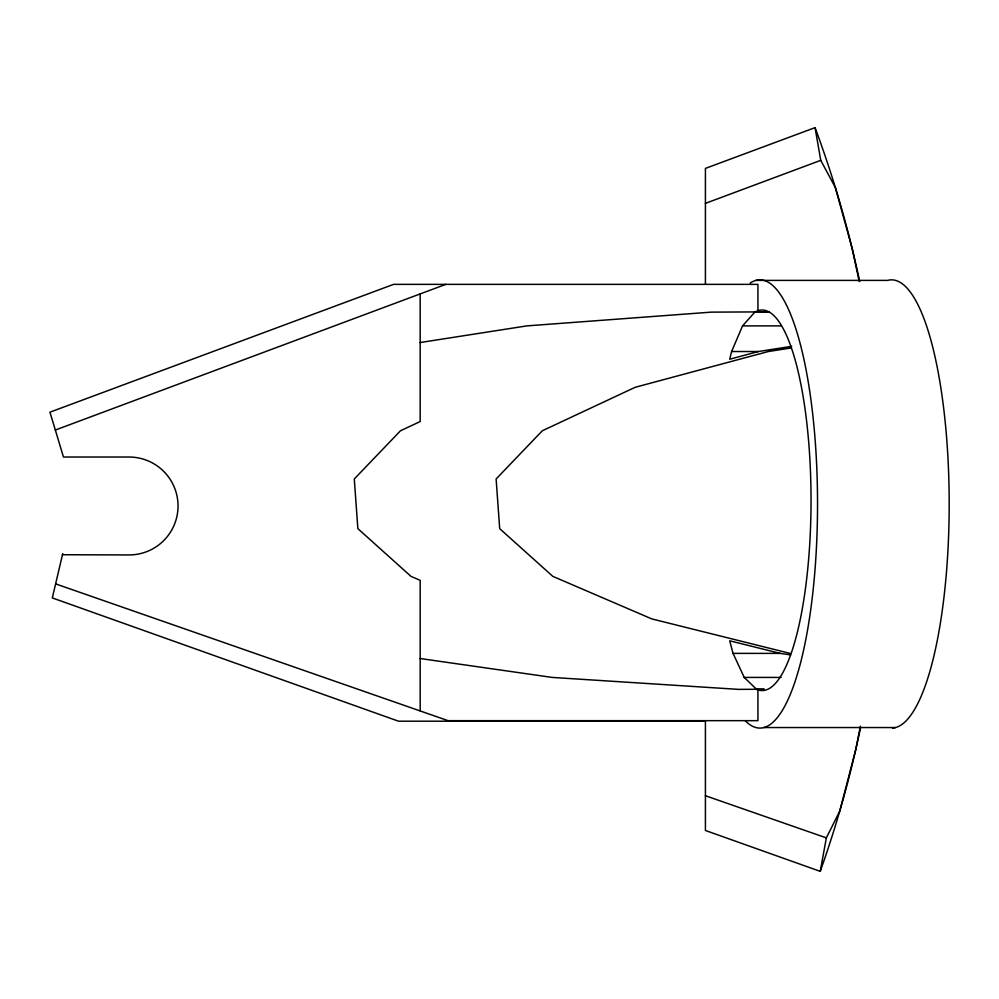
<?xml version="1.0" encoding="UTF-8"?>
<svg xmlns="http://www.w3.org/2000/svg" width="999" height="999" viewBox="0 0 999 999"><rect width="100%" height="100%" fill="white"/><g stroke="black" fill="none" stroke-linecap="round" stroke-linejoin="round"><path stroke-width="1.5" d="M62.737 553.608L52.31 597.926L398.539 721.203L705.419 721.203L705.419 830.481L820.241 871.365L826.348 837.886L839.722 811.2L855.656 749.987L860.401 726.198M768.681 312.138L754.819 312.138L742.544 325.886L731.605 351.523L729.695 359.24L758.428 351.523L791.695 346.341M55.332 430.045L445.779 284.365M705.419 203.371L820.753 160.34L815.047 127.635L705.419 168.406L705.419 284.365M420.179 342.532L526.86 325.886L711.288 312.138L768.706 311.863M790.983 347.989L768.318 351.523L635.164 387.3L542.32 430.769L496.116 478.983L499.7 528.646L552.822 576.373L651.86 618.93L790.084 653.383M764.085 689.248L738.486 689.372L552.21 677.422L420.179 658.528M755.931 280.394L887.587 280.394A224.113 57.63 90 0 1 949.137 494.33A224.113 57.63 90 0 1 892.544 728.059M742.544 325.886L781.006 325.886M731.605 351.523L758.428 351.523M780.194 653.383L729.695 640.796L733.054 653.383L780.194 653.383L790.621 654.882M733.054 653.383L744.23 677.422L781.156 677.422M744.23 677.422L756.63 689.372L764.335 689.372M448.064 720.666L757.929 720.666L757.929 689.285M763.885 727.547L895.541 727.547M62.462 554.732L129.083 554.944A48.951 48.951 0 0 0 178.034 505.981A48.951 48.951 0 0 0 129.083 457.03L63.461 457.03L49.95 412.175L393.594 284.365L757.929 284.365L757.929 311.913M705.419 795.728L826.348 837.886M55.619 583.878L449.612 721.203M820.753 160.34L835.364 187.525L852.159 248.501L859.177 281.368M420.179 293.918L420.179 421.553L400.487 430.769L354.283 478.983L357.867 528.646L410.989 576.373L420.179 580.332L420.179 710.951M860.601 727.384A1087.299 1087.299 0 0 1 820.241 871.365M815.047 127.635A1087.299 1087.299 0 0 1 859.702 281.593M754.819 312.138A190.272 48.926 -90 0 1 811.026 496.74A190.272 48.926 -90 0 1 756.63 689.372M750.187 283.079A224.113 57.63 90 0 1 817.482 513.861A224.113 57.63 90 0 1 745.217 720.679"/></g></svg>
